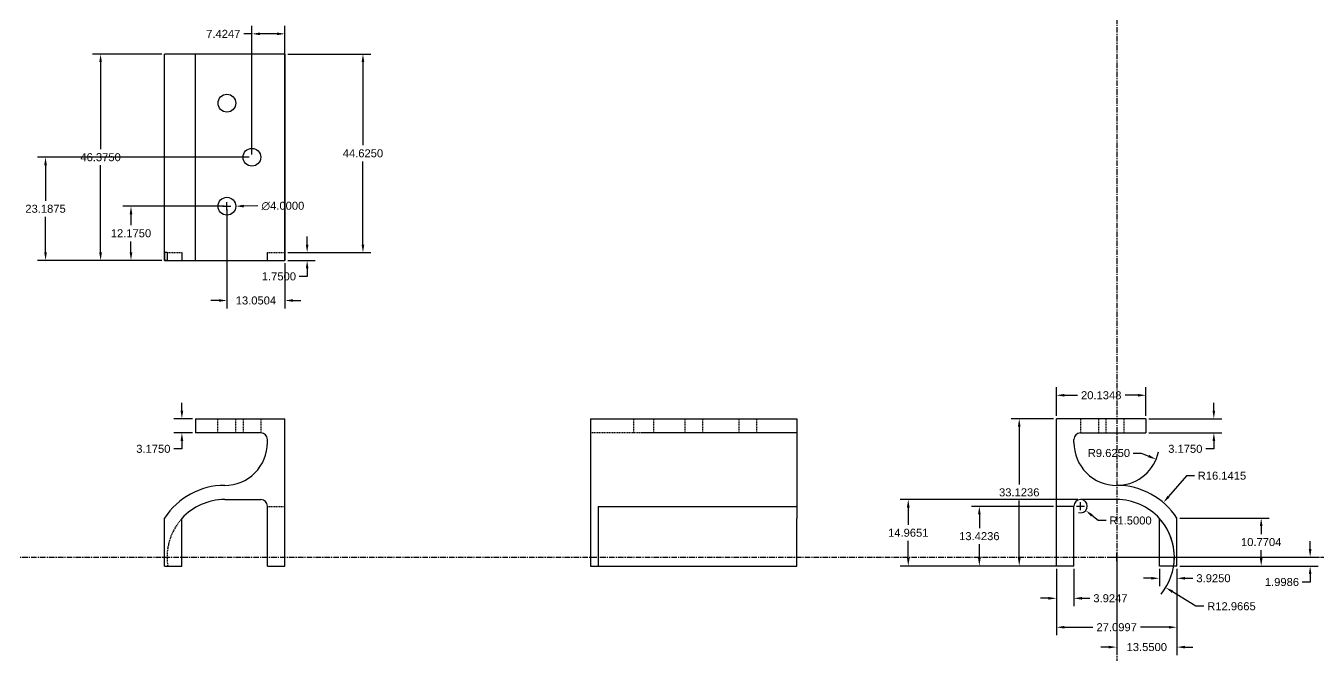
# Model space of a CAD drawing. Header units: millimetres. Extents: x -366 to 1042, y -33 to 256.
# Drawn here: x 751 to 1041.7, y 115 to 256.5 of the extents above; entities that cross this region are included whole.
import ezdxf

# ---------------------------------------------------------------- set-up
doc = ezdxf.new("R2010")
doc.units = ezdxf.units.MM
doc.header["$MEASUREMENT"] = 0
doc.linetypes.add('CENTER', pattern=[2, 1.25, -0.25, 0.25, -0.25])
doc.linetypes.add('HIDDEN', pattern=[0.375, 0.25, -0.125])
for name, color, linetype in [('Centerline', 1, 'CENTER'), ('Connectors', 40, 'Continuous'), ('Hidden', 1, 'HIDDEN')]:
    doc.layers.add(name, color=color, linetype=linetype)
doc.styles.get("Standard").update_dxf_attribs({"font": 'Arial.ttf'})
doc.dimstyles.get("Standard").update_dxf_attribs({"dimtxt": 0.18, "dimasz": 0.18, "dimexe": 0.18, "dimexo": 0.0625, "dimgap": 0.09, "dimtad": 0, "dimtih": 1, "dimtoh": 1, "dimdec": 4, "dimzin": 0, "dimdsep": 46, "dimtxsty": 'Standard', "dimcen": 0.09, "dimadec": 0, "dimazin": 0, "dimtfac": 1, "dimtdec": 4, "dimtofl": 0, "dimtmove": 0, "dimatfit": 3, "dimfxl": 1, "dimtolj": 1, "dimtzin": 0, "dimarcsym": 0})

# ---------------------------------------------------------------- blocks, each defined once
blk = doc.blocks.new('*D21')
at = {"color": 0, "lineweight": -2, "transparency": 16777216}
for p, q in [((781.59, 250.11), (766.05, 250.11)), ((767.85, 248.31), (767.85, 228.73)), ((767.85, 205.53), (767.85, 225.11)), ((781.59, 203.73), (766.05, 203.73))]:
    blk.add_line(p, q, dxfattribs=at)
at = {"color": 0, "transparency": 16777216}
for points in [[(767.55, 248.31), (768.15, 248.31), (767.85, 250.11)], [(767.55, 205.53), (768.15, 205.53), (767.85, 203.73)]]:
    blk.add_solid(points, dxfattribs=at)
at = {"layer": 'Defpoints', "color": 0, "transparency": 16777216}
for p in [(767.85, 250.11), (782.21, 250.11), (782.21, 203.73)]:
    blk.add_point(p, dxfattribs=at)
at = {"color": 0, "transparency": 16777216, "insert": (767.85, 226.92), "char_height": 1.8, "attachment_point": 5}
blk.add_mtext('\\A1;46.3750', dxfattribs=at)
blk = doc.blocks.new('*D60')
at = {"color": 0, "lineweight": -2, "transparency": 16777216}
for p, q in [((995.49, 137), (997.29, 137)), ((996.39, 136.1), (996.39, 137.9)), ((1014.22, 125.95), (1008.94, 129.22)), ((1016.02, 125.95), (1014.22, 125.95))]:
    blk.add_line(p, q, dxfattribs=at)
blk.add_arc((996.39, 137), 12.97, 320.2758, 39.3106, dxfattribs=at)
at = {"color": 0, "transparency": 16777216}
blk.add_solid([(1009.1, 129.48), (1008.79, 128.97), (1007.41, 130.17)], dxfattribs=at)
at = {"layer": 'Defpoints', "color": 0, "transparency": 16777216}
for p in [(996.39, 137), (1007.41, 130.17)]:
    blk.add_point(p, dxfattribs=at)
at = {"color": 0, "transparency": 16777216, "insert": (1022.21, 125.95), "char_height": 1.8, "attachment_point": 5}
blk.add_mtext('\\A1;R12.9665', dxfattribs=at)
blk = doc.blocks.new('*D61')
at = {"color": 0, "lineweight": -2, "transparency": 16777216}
for p, q in [((1012.06, 155.31), (1008.06, 150.63)), ((1013.86, 155.31), (1012.06, 155.31)), ((995.49, 137), (997.29, 137)), ((996.39, 136.1), (996.39, 137.9))]:
    blk.add_line(p, q, dxfattribs=at)
at = {"color": 0, "transparency": 16777216}
blk.add_solid([(1007.83, 150.82), (1008.28, 150.43), (1006.89, 149.26)], dxfattribs=at)
at = {"layer": 'Defpoints', "color": 0, "transparency": 16777216}
for p in [(1006.89, 149.26), (996.39, 137)]:
    blk.add_point(p, dxfattribs=at)
at = {"color": 0, "transparency": 16777216, "insert": (1020.06, 155.31), "char_height": 1.8, "attachment_point": 5}
blk.add_mtext('\\A1;R16.1415', dxfattribs=at)
blk = doc.blocks.new('*D62')
at = {"color": 0, "lineweight": -2, "transparency": 16777216}
for p, q in [((1000.13, 160.41), (1001.93, 160.41)), ((1001.93, 160.41), (1003.59, 159.7))]:
    blk.add_line(p, q, dxfattribs=at)
blk.add_arc((996.39, 162.76), 9.63, 273.7205, 347.7089, dxfattribs=at)
at = {"color": 0, "transparency": 16777216}
blk.add_solid([(1003.71, 159.98), (1003.47, 159.43), (1005.25, 159)], dxfattribs=at)
at = {"layer": 'Defpoints', "color": 0, "transparency": 16777216}
for p in [(996.39, 162.76), (1005.25, 159)]:
    blk.add_point(p, dxfattribs=at)
at = {"color": 0, "transparency": 16777216, "insert": (994.64, 160.41), "char_height": 1.8, "attachment_point": 5}
blk.add_mtext('\\A1;R9.6250', dxfattribs=at)
blk = doc.blocks.new('*D63')
at = {"color": 0, "lineweight": -2, "transparency": 16777216}
for p, q in [((982.84, 168.75), (982.84, 175.2)), ((1002.97, 168.75), (1002.97, 175.2)), ((984.64, 173.4), (987.55, 173.4)), ((1001.17, 173.4), (998.26, 173.4))]:
    blk.add_line(p, q, dxfattribs=at)
at = {"color": 0, "transparency": 16777216}
for points in [[(984.64, 173.7), (984.64, 173.1), (982.84, 173.4)], [(1001.17, 173.7), (1001.17, 173.1), (1002.97, 173.4)]]:
    blk.add_solid(points, dxfattribs=at)
at = {"layer": 'Defpoints', "color": 0, "transparency": 16777216}
for p in [(1002.97, 173.4), (982.84, 168.12), (1002.97, 168.12)]:
    blk.add_point(p, dxfattribs=at)
at = {"color": 0, "transparency": 16777216, "insert": (992.91, 173.4), "char_height": 1.8, "attachment_point": 5}
blk.add_mtext('\\A1;20.1348', dxfattribs=at)
blk = doc.blocks.new('*D64')
at = {"color": 0, "lineweight": -2, "transparency": 16777216}
for p, q in [((982.21, 168.12), (972.67, 168.12)), ((974.47, 166.32), (974.47, 153.37)), ((974.47, 136.8), (974.47, 149.75)), ((982.21, 135), (972.67, 135))]:
    blk.add_line(p, q, dxfattribs=at)
at = {"color": 0, "transparency": 16777216}
for points in [[(974.17, 166.32), (974.77, 166.32), (974.47, 168.12)], [(974.17, 136.8), (974.77, 136.8), (974.47, 135)]]:
    blk.add_solid(points, dxfattribs=at)
at = {"layer": 'Defpoints', "color": 0, "transparency": 16777216}
for p in [(974.47, 168.12), (982.84, 168.12), (982.84, 135)]:
    blk.add_point(p, dxfattribs=at)
at = {"color": 0, "transparency": 16777216, "insert": (974.47, 151.56), "char_height": 1.8, "attachment_point": 5}
blk.add_mtext('\\A1;33.1236', dxfattribs=at)
blk = doc.blocks.new('*D65')
at = {"color": 0, "lineweight": -2, "transparency": 16777216}
for p, q in [((982.84, 134.37), (982.84, 125.95)), ((986.76, 134.37), (986.76, 125.95)), ((981.04, 127.75), (979.24, 127.75)), ((988.56, 127.75), (990.36, 127.75))]:
    blk.add_line(p, q, dxfattribs=at)
at = {"color": 0, "transparency": 16777216}
for points in [[(981.04, 128.05), (981.04, 127.45), (982.84, 127.75)], [(988.56, 128.05), (988.56, 127.45), (986.76, 127.75)]]:
    blk.add_solid(points, dxfattribs=at)
at = {"layer": 'Defpoints', "color": 0, "transparency": 16777216}
for p in [(982.84, 135), (986.76, 135), (986.76, 127.75)]:
    blk.add_point(p, dxfattribs=at)
at = {"color": 0, "transparency": 16777216, "insert": (994.98, 127.75), "char_height": 1.8, "attachment_point": 5}
blk.add_mtext('\\A1;3.9247', dxfattribs=at)
blk = doc.blocks.new('*D66')
at = {"color": 0, "lineweight": -2, "transparency": 16777216}
for p, q in [((1006.01, 134.37), (1006.01, 130.45)), ((1009.94, 134.37), (1009.94, 130.45)), ((1004.21, 132.25), (1002.41, 132.25)), ((1011.74, 132.25), (1013.54, 132.25))]:
    blk.add_line(p, q, dxfattribs=at)
at = {"color": 0, "transparency": 16777216}
for points in [[(1004.21, 132.55), (1004.21, 131.95), (1006.01, 132.25)], [(1011.74, 132.55), (1011.74, 131.95), (1009.94, 132.25)]]:
    blk.add_solid(points, dxfattribs=at)
at = {"layer": 'Defpoints', "color": 0, "transparency": 16777216}
for p in [(1006.01, 135), (1009.94, 135), (1009.94, 132.25)]:
    blk.add_point(p, dxfattribs=at)
at = {"color": 0, "transparency": 16777216, "insert": (1018.16, 132.25), "char_height": 1.8, "attachment_point": 5}
blk.add_mtext('\\A1;3.9250', dxfattribs=at)
blk = doc.blocks.new('*D67')
at = {"color": 0, "lineweight": -2, "transparency": 16777216}
for p, q in [((1010.56, 145.77), (1030.69, 145.77)), ((1028.89, 143.97), (1028.89, 142.19)), ((1028.89, 136.8), (1028.89, 138.57)), ((1010.56, 135), (1030.69, 135))]:
    blk.add_line(p, q, dxfattribs=at)
at = {"color": 0, "transparency": 16777216}
for points in [[(1028.59, 143.97), (1029.19, 143.97), (1028.89, 145.77)], [(1028.59, 136.8), (1029.19, 136.8), (1028.89, 135)]]:
    blk.add_solid(points, dxfattribs=at)
at = {"layer": 'Defpoints', "color": 0, "transparency": 16777216}
for p in [(1009.94, 145.77), (1028.89, 145.77), (1009.94, 135)]:
    blk.add_point(p, dxfattribs=at)
at = {"color": 0, "transparency": 16777216, "insert": (1028.89, 140.38), "char_height": 1.8, "attachment_point": 5}
blk.add_mtext('\\A1;10.7704', dxfattribs=at)
blk = doc.blocks.new('*D69')
at = {"color": 0, "lineweight": -2, "transparency": 16777216}
for p, q in [((1018.24, 169.92), (1018.24, 171.72)), ((1003.6, 168.12), (1020.04, 168.12)), ((1003.6, 164.95), (1020.04, 164.95)), ((1018.24, 163.15), (1018.24, 161.35)), ((1018.24, 161.35), (1016.44, 161.35))]:
    blk.add_line(p, q, dxfattribs=at)
at = {"color": 0, "transparency": 16777216}
for points in [[(1017.94, 169.92), (1018.54, 169.92), (1018.24, 168.12)], [(1017.94, 163.15), (1018.54, 163.15), (1018.24, 164.95)]]:
    blk.add_solid(points, dxfattribs=at)
at = {"layer": 'Defpoints', "color": 0, "transparency": 16777216}
for p in [(1002.97, 168.12), (1002.97, 164.95), (1018.24, 164.95)]:
    blk.add_point(p, dxfattribs=at)
at = {"color": 0, "transparency": 16777216, "insert": (1011.82, 161.35), "char_height": 1.8, "attachment_point": 5}
blk.add_mtext('\\A1;3.1750', dxfattribs=at)
blk = doc.blocks.new('*D72')
at = {"color": 0, "lineweight": -2, "transparency": 16777216}
for p, q in [((1039.9, 138.8), (1039.9, 140.6)), ((997.01, 137), (1041.7, 137)), ((1010.56, 135), (1041.7, 135)), ((1039.9, 131.4), (1038.1, 131.4)), ((1039.9, 133.2), (1039.9, 131.4))]:
    blk.add_line(p, q, dxfattribs=at)
at = {"color": 0, "transparency": 16777216}
for points in [[(1039.6, 138.8), (1040.2, 138.8), (1039.9, 137)], [(1039.6, 133.2), (1040.2, 133.2), (1039.9, 135)]]:
    blk.add_solid(points, dxfattribs=at)
at = {"layer": 'Defpoints', "color": 0, "transparency": 16777216}
for p in [(996.39, 137), (1009.94, 135), (1039.9, 135)]:
    blk.add_point(p, dxfattribs=at)
at = {"color": 0, "transparency": 16777216, "insert": (1033.56, 131.4), "char_height": 1.8, "attachment_point": 5}
blk.add_mtext('\\A1;1.9986', dxfattribs=at)
blk = doc.blocks.new('*D73')
at = {"color": 0, "lineweight": -2, "transparency": 16777216}
for p, q in [((982.84, 134.37), (982.84, 119.44)), ((1009.94, 134.37), (1009.94, 119.44)), ((984.64, 121.24), (991.03, 121.24)), ((1008.14, 121.24), (1001.75, 121.24))]:
    blk.add_line(p, q, dxfattribs=at)
at = {"color": 0, "transparency": 16777216}
for points in [[(984.64, 121.54), (984.64, 120.94), (982.84, 121.24)], [(1008.14, 121.54), (1008.14, 120.94), (1009.94, 121.24)]]:
    blk.add_solid(points, dxfattribs=at)
at = {"layer": 'Defpoints', "color": 0, "transparency": 16777216}
for p in [(982.84, 135), (1009.94, 135), (1009.94, 121.24)]:
    blk.add_point(p, dxfattribs=at)
at = {"color": 0, "transparency": 16777216, "insert": (996.39, 121.24), "char_height": 1.8, "attachment_point": 5}
blk.add_mtext('\\A1;27.0997', dxfattribs=at)
blk = doc.blocks.new('*D74')
at = {"color": 0, "lineweight": -2, "transparency": 16777216}
for p, q in [((996.39, 136.37), (996.39, 114.97)), ((1009.94, 134.37), (1009.94, 114.97)), ((994.59, 116.77), (992.79, 116.77)), ((1011.74, 116.77), (1013.54, 116.77))]:
    blk.add_line(p, q, dxfattribs=at)
at = {"color": 0, "transparency": 16777216}
for points in [[(994.59, 117.07), (994.59, 116.47), (996.39, 116.77)], [(1011.74, 117.07), (1011.74, 116.47), (1009.94, 116.77)]]:
    blk.add_solid(points, dxfattribs=at)
at = {"layer": 'Defpoints', "color": 0, "transparency": 16777216}
for p in [(996.39, 137), (1009.94, 135), (1009.94, 116.77)]:
    blk.add_point(p, dxfattribs=at)
at = {"color": 0, "transparency": 16777216, "insert": (1003.16, 116.77), "char_height": 1.8, "attachment_point": 5}
blk.add_mtext('\\A1;13.5500', dxfattribs=at)
blk = doc.blocks.new('*D75')
at = {"color": 0, "lineweight": -2, "transparency": 16777216}
for p, q in [((987.36, 148.46), (989.16, 148.46)), ((988.26, 147.56), (988.26, 149.36)), ((992.21, 145.23), (990.82, 146.37)), ((994.01, 145.23), (992.21, 145.23))]:
    blk.add_line(p, q, dxfattribs=at)
blk.add_arc((988.26, 148.46), 1.5, 251.9083, 66.1268, dxfattribs=at)
at = {"color": 0, "transparency": 16777216}
blk.add_solid([(991.01, 146.6), (990.63, 146.14), (989.42, 147.51)], dxfattribs=at)
at = {"layer": 'Defpoints', "color": 0, "transparency": 16777216}
for p in [(988.26, 148.46), (989.42, 147.51)]:
    blk.add_point(p, dxfattribs=at)
at = {"color": 0, "transparency": 16777216, "insert": (999.5, 145.23), "char_height": 1.8, "attachment_point": 5}
blk.add_mtext('\\A1;R1.5000', dxfattribs=at)
blk = doc.blocks.new('*D77')
at = {"color": 0, "lineweight": -2, "transparency": 16777216}
for p, q in [((814.31, 207.28), (814.31, 209.08)), ((809.94, 205.48), (816.11, 205.48)), ((809.94, 203.73), (816.11, 203.73)), ((814.31, 201.93), (814.31, 200.13)), ((814.31, 200.13), (812.51, 200.13))]:
    blk.add_line(p, q, dxfattribs=at)
at = {"color": 0, "transparency": 16777216}
for points in [[(814.01, 207.28), (814.61, 207.28), (814.31, 205.48)], [(814.01, 201.93), (814.61, 201.93), (814.31, 203.73)]]:
    blk.add_solid(points, dxfattribs=at)
at = {"layer": 'Defpoints', "color": 0, "transparency": 16777216}
for p in [(809.31, 205.48), (809.31, 203.73), (814.31, 203.73)]:
    blk.add_point(p, dxfattribs=at)
at = {"color": 0, "transparency": 16777216, "insert": (807.96, 200.13), "char_height": 1.8, "attachment_point": 5}
blk.add_mtext('\\A1;1.7500', dxfattribs=at)
blk = doc.blocks.new('*D78')
at = {"color": 0, "lineweight": -2, "transparency": 16777216}
for p, q in [((982.21, 148.42), (963.7, 148.42)), ((965.5, 146.62), (965.5, 143.52)), ((965.5, 136.8), (965.5, 139.9)), ((982.21, 135), (963.7, 135))]:
    blk.add_line(p, q, dxfattribs=at)
at = {"color": 0, "transparency": 16777216}
for points in [[(965.2, 146.62), (965.8, 146.62), (965.5, 148.42)], [(965.2, 136.8), (965.8, 136.8), (965.5, 135)]]:
    blk.add_solid(points, dxfattribs=at)
at = {"layer": 'Defpoints', "color": 0, "transparency": 16777216}
for p in [(965.5, 148.42), (982.84, 148.42), (982.84, 135)]:
    blk.add_point(p, dxfattribs=at)
at = {"color": 0, "transparency": 16777216, "insert": (965.5, 141.71), "char_height": 1.8, "attachment_point": 5}
blk.add_mtext('\\A1;13.4236', dxfattribs=at)
blk = doc.blocks.new('*D79')
at = {"color": 0, "lineweight": -2, "transparency": 16777216}
for p, q in [((809.94, 250.11), (828.66, 250.11)), ((826.86, 248.31), (826.86, 229.61)), ((826.86, 207.28), (826.86, 225.98)), ((809.94, 205.48), (828.66, 205.48))]:
    blk.add_line(p, q, dxfattribs=at)
at = {"color": 0, "transparency": 16777216}
for points in [[(826.56, 248.31), (827.16, 248.31), (826.86, 250.11)], [(826.56, 207.28), (827.16, 207.28), (826.86, 205.48)]]:
    blk.add_solid(points, dxfattribs=at)
at = {"layer": 'Defpoints', "color": 0, "transparency": 16777216}
for p in [(809.31, 250.11), (809.31, 205.48), (826.86, 205.48)]:
    blk.add_point(p, dxfattribs=at)
at = {"color": 0, "transparency": 16777216, "insert": (826.86, 227.8), "char_height": 1.8, "attachment_point": 5}
blk.add_mtext('\\A1;44.6250', dxfattribs=at)
blk = doc.blocks.new('*D80')
at = {"color": 0, "lineweight": -2, "transparency": 16777216}
for p, q in [((795.36, 215.91), (797.16, 215.91)), ((796.26, 215.01), (796.26, 216.81)), ((803.25, 215.96), (800.06, 215.94))]:
    blk.add_line(p, q, dxfattribs=at)
at = {"color": 0, "transparency": 16777216}
blk.add_solid([(800.06, 216.24), (800.06, 215.64), (798.26, 215.92)], dxfattribs=at)
at = {"layer": 'Defpoints', "color": 0, "transparency": 16777216}
for p in [(794.26, 215.89), (798.26, 215.92)]:
    blk.add_point(p, dxfattribs=at)
at = {"color": 0, "transparency": 16777216, "insert": (808.85, 215.96), "char_height": 1.8, "attachment_point": 5}
blk.add_mtext('\\A1;∅4.0000', dxfattribs=at)
blk = doc.blocks.new('*D81')
at = {"color": 0, "lineweight": -2, "transparency": 16777216}
for p, q in [((795.64, 215.91), (772.89, 215.91)), ((774.69, 214.11), (774.69, 211.63)), ((774.69, 205.53), (774.69, 208.01)), ((781.59, 203.73), (772.89, 203.73))]:
    blk.add_line(p, q, dxfattribs=at)
at = {"color": 0, "transparency": 16777216}
for points in [[(774.39, 214.11), (774.99, 214.11), (774.69, 215.91)], [(774.39, 205.53), (774.99, 205.53), (774.69, 203.73)]]:
    blk.add_solid(points, dxfattribs=at)
at = {"layer": 'Defpoints', "color": 0, "transparency": 16777216}
for p in [(774.69, 215.91), (796.26, 215.91), (782.21, 203.73)]:
    blk.add_point(p, dxfattribs=at)
at = {"color": 0, "transparency": 16777216, "insert": (774.69, 209.82), "char_height": 1.8, "attachment_point": 5}
blk.add_mtext('\\A1;12.1750', dxfattribs=at)
blk = doc.blocks.new('*D82')
at = {"color": 0, "lineweight": -2, "transparency": 16777216}
for p, q in [((801.26, 226.92), (753.67, 226.92)), ((755.47, 225.12), (755.47, 217.14)), ((755.47, 205.53), (755.47, 213.52)), ((781.59, 203.73), (753.67, 203.73))]:
    blk.add_line(p, q, dxfattribs=at)
at = {"color": 0, "transparency": 16777216}
for points in [[(755.17, 225.12), (755.77, 225.12), (755.47, 226.92)], [(755.17, 205.53), (755.77, 205.53), (755.47, 203.73)]]:
    blk.add_solid(points, dxfattribs=at)
at = {"layer": 'Defpoints', "color": 0, "transparency": 16777216}
for p in [(755.47, 226.92), (801.89, 226.92), (782.21, 203.73)]:
    blk.add_point(p, dxfattribs=at)
at = {"color": 0, "transparency": 16777216, "insert": (755.47, 215.33), "char_height": 1.8, "attachment_point": 5}
blk.add_mtext('\\A1;23.1875', dxfattribs=at)
blk = doc.blocks.new('*D83')
at = {"color": 0, "lineweight": -2, "transparency": 16777216}
for p, q in [((796.26, 215.28), (796.26, 192.91)), ((809.31, 203.11), (809.31, 192.91)), ((794.46, 194.71), (792.66, 194.71)), ((811.11, 194.71), (812.91, 194.71))]:
    blk.add_line(p, q, dxfattribs=at)
at = {"color": 0, "transparency": 16777216}
for points in [[(794.46, 195.01), (794.46, 194.41), (796.26, 194.71)], [(811.11, 195.01), (811.11, 194.41), (809.31, 194.71)]]:
    blk.add_solid(points, dxfattribs=at)
at = {"layer": 'Defpoints', "color": 0, "transparency": 16777216}
for p in [(796.26, 215.91), (809.31, 203.73), (796.26, 194.71)]:
    blk.add_point(p, dxfattribs=at)
at = {"color": 0, "transparency": 16777216, "insert": (802.79, 194.71), "char_height": 1.8, "attachment_point": 5}
blk.add_mtext('\\A1;13.0504', dxfattribs=at)
blk = doc.blocks.new('*D84')
at = {"color": 0, "lineweight": -2, "transparency": 16777216}
for p, q in [((801.89, 227.55), (801.89, 256.47)), ((809.31, 204.36), (809.31, 256.47)), ((801.89, 254.67), (800.09, 254.67)), ((807.51, 254.67), (803.69, 254.67))]:
    blk.add_line(p, q, dxfattribs=at)
at = {"color": 0, "transparency": 16777216}
for points in [[(803.69, 254.97), (803.69, 254.37), (801.89, 254.67)], [(807.51, 254.97), (807.51, 254.37), (809.31, 254.67)]]:
    blk.add_solid(points, dxfattribs=at)
at = {"layer": 'Defpoints', "color": 0, "transparency": 16777216}
for p in [(801.89, 254.67), (801.89, 226.92), (809.31, 203.73)]:
    blk.add_point(p, dxfattribs=at)
at = {"color": 0, "transparency": 16777216, "insert": (795.45, 254.67), "char_height": 1.8, "attachment_point": 5}
blk.add_mtext('\\A1;7.4247', dxfattribs=at)
blk = doc.blocks.new('*D85')
at = {"color": 0, "lineweight": -2, "transparency": 16777216}
for p, q in [((786.14, 169.92), (786.14, 171.72)), ((788.55, 168.12), (784.34, 168.12)), ((788.55, 164.95), (784.34, 164.95)), ((786.14, 163.15), (786.14, 161.35)), ((786.14, 161.35), (784.34, 161.35))]:
    blk.add_line(p, q, dxfattribs=at)
at = {"color": 0, "transparency": 16777216}
for points in [[(785.84, 169.92), (786.44, 169.92), (786.14, 168.12)], [(785.84, 163.15), (786.44, 163.15), (786.14, 164.95)]]:
    blk.add_solid(points, dxfattribs=at)
at = {"layer": 'Defpoints', "color": 0, "transparency": 16777216}
for p in [(789.18, 168.12), (786.14, 164.95), (789.18, 164.95)]:
    blk.add_point(p, dxfattribs=at)
at = {"color": 0, "transparency": 16777216, "insert": (779.72, 161.35), "char_height": 1.8, "attachment_point": 5}
blk.add_mtext('\\A1;3.1750', dxfattribs=at)
blk = doc.blocks.new('*D86')
at = {"color": 0, "lineweight": -2, "transparency": 16777216}
for p, q in [((987.64, 149.96), (947.71, 149.96)), ((949.51, 148.16), (949.51, 144.29)), ((949.51, 136.8), (949.51, 140.67)), ((986.14, 135), (947.71, 135))]:
    blk.add_line(p, q, dxfattribs=at)
at = {"color": 0, "transparency": 16777216}
for points in [[(949.21, 148.16), (949.81, 148.16), (949.51, 149.96)], [(949.21, 136.8), (949.81, 136.8), (949.51, 135)]]:
    blk.add_solid(points, dxfattribs=at)
at = {"layer": 'Defpoints', "color": 0, "transparency": 16777216}
for p in [(949.51, 149.96), (988.26, 149.96), (986.76, 135)]:
    blk.add_point(p, dxfattribs=at)
at = {"color": 0, "transparency": 16777216, "insert": (949.51, 142.48), "char_height": 1.8, "attachment_point": 5}
blk.add_mtext('\\A1;14.9651', dxfattribs=at)

msp = doc.modelspace()

# ---------------------------------------------------------------- linework, layer by layer
at = {"layer": 'Centerline'}
for direction in [(0, -1), (1, 0)]:
    msp.add_xline((996.38917, 136.99544), direction, dxfattribs=at)
at = {"layer": 'Connectors'}
for p, q in [((782.21174, 203.73419), (782.21174, 250.10919)), ((809.3114, 250.10919), (782.21174, 250.10919)), ((789.17657, 203.73419), (789.17657, 250.10919)), ((809.3114, 250.10919), (809.3114, 203.73419)), ((782.21174, 205.48419), (782.21174, 203.73419)), ((782.79549, 205.48419), (782.21174, 205.48419)), ((782.21174, 203.73419), (782.21209, 203.73419)), ((782.79549, 203.73419), (782.21174, 203.73419)), ((782.21174, 203.73419), (809.3114, 203.73419)), ((782.21209, 203.73419), (792.54174, 203.73419)), ((798.98174, 203.73419), (809.3114, 203.73419)), ((789.17657, 168.12044), (789.17657, 164.94544)), ((789.17657, 168.12044), (809.3114, 168.12044)), ((809.3114, 134.99682), (809.3114, 168.12044)), ((878.04876, 168.12044), (924.42376, 168.12044)), ((878.04876, 168.12044), (878.04876, 134.99682)), ((924.42376, 168.12044), (924.42376, 145.68385)), ((982.83952, 134.99682), (982.83952, 168.12044)), ((1002.97435, 168.12044), (982.83952, 168.12044)), ((1002.97435, 168.12044), (1002.97435, 164.94544)), ((803.88674, 164.94544), (789.17657, 164.94544)), ((805.38674, 162.75747), (805.38674, 163.44544)), ((986.76417, 162.75747), (986.76417, 163.44544)), ((988.26417, 164.94544), (1002.97435, 164.94544)), ((795.76174, 149.9619), (803.88674, 149.9619)), ((805.38674, 134.99682), (805.38674, 148.4619)), ((879.79876, 148.42044), (924.42376, 148.42044)), ((879.79876, 148.42044), (879.79876, 134.99682)), ((986.76417, 148.42044), (982.83952, 148.42044)), ((986.76417, 134.99682), (986.76417, 148.4619)), ((996.38917, 149.9619), (988.26417, 149.9619)), ((782.21174, 134.99682), (782.21174, 145.76723)), ((786.13674, 134.99682), (786.13674, 145.68385)), ((924.42376, 134.99682), (924.42376, 145.68385)), ((1006.01417, 134.99682), (1006.01417, 145.68385)), ((1009.93917, 134.99682), (1009.93917, 145.76723)), ((782.21174, 134.99682), (786.13674, 134.99682)), ((805.38674, 134.99682), (809.3114, 134.99682)), ((878.04876, 134.99682), (879.79876, 134.99682)), ((878.04876, 134.99682), (924.42376, 134.99682)), ((986.76417, 134.99682), (982.83952, 134.99682)), ((1009.93917, 134.99682), (1006.01417, 134.99682))]:
    msp.add_line(p, q, dxfattribs=at)
for centre in [(796.26102, 239.08422), (801.88674, 226.92169), (796.26102, 215.90922)]:
    msp.add_circle(centre, 2, dxfattribs=at)
for centre, radius, start, end in [((803.88674, 163.44544), 1.5, 0, 90), ((988.26417, 163.44544), 1.5, 90, 180), ((795.76174, 162.7619), 9.625, 270, 0.0263838), ((996.38917, 162.7619), 9.625, 179.9736162, 270), ((795.76174, 136.99544), 16.14146, 90, 147.0824027), ((996.38917, 136.99544), 16.14146, 32.9175973, 90), ((795.76174, 136.99544), 12.96646, 90, 137.9276717), ((803.88674, 148.4619), 1.5, 0, 90), ((988.26417, 148.4619), 1.5, 90, 180), ((996.38917, 136.99544), 12.96646, 42.0723283, 90), ((996.38917, 136.99544), 12.96646, 351.1332554, 42.0723283)]:
    msp.add_arc(centre, radius, start, end, dxfattribs=at)
at = {"layer": 'Hidden'}
for p, q in [((782.79549, 205.48419), (786.13674, 205.48419)), ((782.79549, 205.48419), (782.79549, 203.73419)), ((782.79549, 203.73419), (786.13674, 203.73419)), ((786.13674, 205.48419), (786.13674, 203.73419)), ((805.38674, 203.73419), (805.38674, 205.48419)), ((805.38674, 205.48419), (809.3114, 205.48419)), ((805.38674, 203.73419), (809.3114, 203.73419)), ((809.3114, 203.73419), (809.3114, 205.48419)), ((794.17657, 168.12044), (794.17657, 164.94544)), ((798.17657, 168.12044), (798.17657, 164.94544)), ((799.88674, 168.12044), (799.88674, 164.94544)), ((803.88674, 168.12044), (803.88674, 164.94544)), ((803.88674, 168.12044), (803.88674, 164.94544)), ((887.73354, 168.12044), (887.73354, 164.94544)), ((892.2238, 168.12044), (892.2238, 164.94544)), ((899.23626, 168.12044), (899.23626, 164.94544)), ((903.23626, 168.12044), (903.23626, 164.94544)), ((911.3988, 168.12044), (911.3988, 164.94544)), ((915.3988, 168.12044), (915.3988, 164.94544)), ((988.26417, 168.12044), (988.26417, 164.94544)), ((988.26417, 168.12044), (988.26417, 164.94544)), ((992.26417, 168.12044), (992.26417, 164.94544)), ((993.97435, 168.12044), (993.97435, 164.94544)), ((997.97435, 168.12044), (997.97435, 164.94544)), ((924.42376, 164.94544), (878.04876, 164.94544)), ((805.38674, 148.42044), (809.3114, 148.42044))]:
    msp.add_line(p, q, dxfattribs=at)
msp.add_arc((795.76174, 136.99544), 12.96646, 137.9276717, 188.8667446, dxfattribs=at)

# ---------------------------------------------------------------- dimensions: what is measured, and where the dimension line sits
for base, p1, p2, picture, middle in [((801.88674, 254.66706), (809.3114, 203.73419), (801.88674, 226.92169), '*D84', (795.45414, 254.66706)), ((796.26102, 194.70706), (809.3114, 203.73419), (796.26102, 215.90922), '*D83', (802.78621, 194.70706)), ((1002.97435, 173.40395), (982.83952, 168.12044), (1002.97435, 168.12044), '*D63', (992.90693, 173.40395)), ((1009.93917, 116.76519), (996.38917, 136.99544), (1009.93917, 134.99682), '*D74', (1003.16417, 116.76519)), ((986.764173, 127.753737), (982.839521, 134.996824), (986.764173, 134.996824), '*D65', (994.984501, 127.753737)), ((1009.939173, 121.235443), (982.839521, 134.996824), (1009.939173, 134.996824), '*D73', (996.389347, 121.235443)), ((1009.93917, 132.25009), (1006.01417, 134.99682), (1009.93917, 134.99682), '*D66', (1018.1595, 132.25009))]:
    dim = msp.add_linear_dim(base=base, p1=p1, p2=p2, dimstyle='Standard', override={"dimscale": 10})
    dim.commit()
    dim.dimension.update_dxf_attribs({"geometry": picture, "text_midpoint": middle})
for base, p1, p2, picture, middle in [((767.84749, 250.10919), (782.21174, 203.73419), (782.21174, 250.10919), '*D21', (767.84749, 226.92169)), ((826.86216, 205.48419), (809.3114, 250.10919), (809.3114, 205.48419), '*D79', (826.86216, 227.79669)), ((755.4706, 226.92169), (782.21174, 203.73419), (801.88674, 226.92169), '*D82', (755.4706, 215.32794)), ((774.69408, 215.90922), (782.21174, 203.73419), (796.26102, 215.90922), '*D81', (774.69408, 209.82171)), ((814.30627, 203.73419), (809.3114, 205.48419), (809.3114, 203.73419), '*D77', (807.95961, 200.13419)), ((786.13946, 164.94544), (789.17657, 168.12044), (789.17657, 164.94544), '*D85', (779.71914, 161.34544)), ((1018.23727, 164.94544), (1002.97435, 168.12044), (1002.97435, 164.94544), '*D69', (1011.81694, 161.34544)), ((974.47209, 168.12044), (982.83952, 134.99682), (982.83952, 168.12044), '*D64', (974.47209, 151.55863)), ((949.5091, 149.9619), (986.76417, 134.99682), (988.26417, 149.9619), '*D86', (949.5091, 142.47936)), ((965.49627, 148.42044), (982.83952, 134.99682), (982.83952, 148.42044), '*D78', (965.49627, 141.70863)), ((1028.89481, 145.76723), (1009.93917, 134.99682), (1009.93917, 145.76723), '*D67', (1028.89481, 140.38203)), ((1039.90181, 134.99682), (996.38917, 136.99544), (1009.93917, 134.99682), '*D72', (1033.55515, 131.39682))]:
    dim = msp.add_linear_dim(base=base, p1=p1, p2=p2, angle=90, dimstyle='Standard', override={"dimscale": 10})
    dim.commit()
    dim.dimension.update_dxf_attribs({"geometry": picture, "text_midpoint": middle})
dim = msp.add_diameter_dim_2p(p1=(794.26108, 215.89459), p2=(798.26097, 215.92386), dimstyle='Standard', override={"dimscale": 10})
dim.commit()
dim.dimension.update_dxf_attribs({"geometry": '*D80', "text_midpoint": (803.24626, 215.96034), "dimtype": 163})
for center, mpoint, picture, middle in [((996.38917, 162.7619), (1005.24863, 159.00015), '*D62', (994.64287, 160.40714)), ((996.38917, 136.99544), (1006.88585, 149.25784), '*D61', (1020.05588, 155.30698)), ((996.38917, 136.99544), (1007.4128, 130.16838), '*D60', (1022.21019, 125.95369))]:
    dim = msp.add_radius_dim(center=center, mpoint=mpoint, dimstyle='Standard', override={"dimscale": 10})
    dim.commit()
    dim.dimension.update_dxf_attribs({"geometry": picture, "text_midpoint": middle, "dimtype": 164})
dim = msp.add_radius_dim(center=(988.26417, 148.4619), mpoint=(989.42432, 147.51108), dimstyle='Standard', override={"dimscale": 10})
dim.commit()
dim.dimension.update_dxf_attribs({"geometry": '*D75', "text_midpoint": (999.50077, 145.22913)})

doc.saveas('drawing.dxf')
